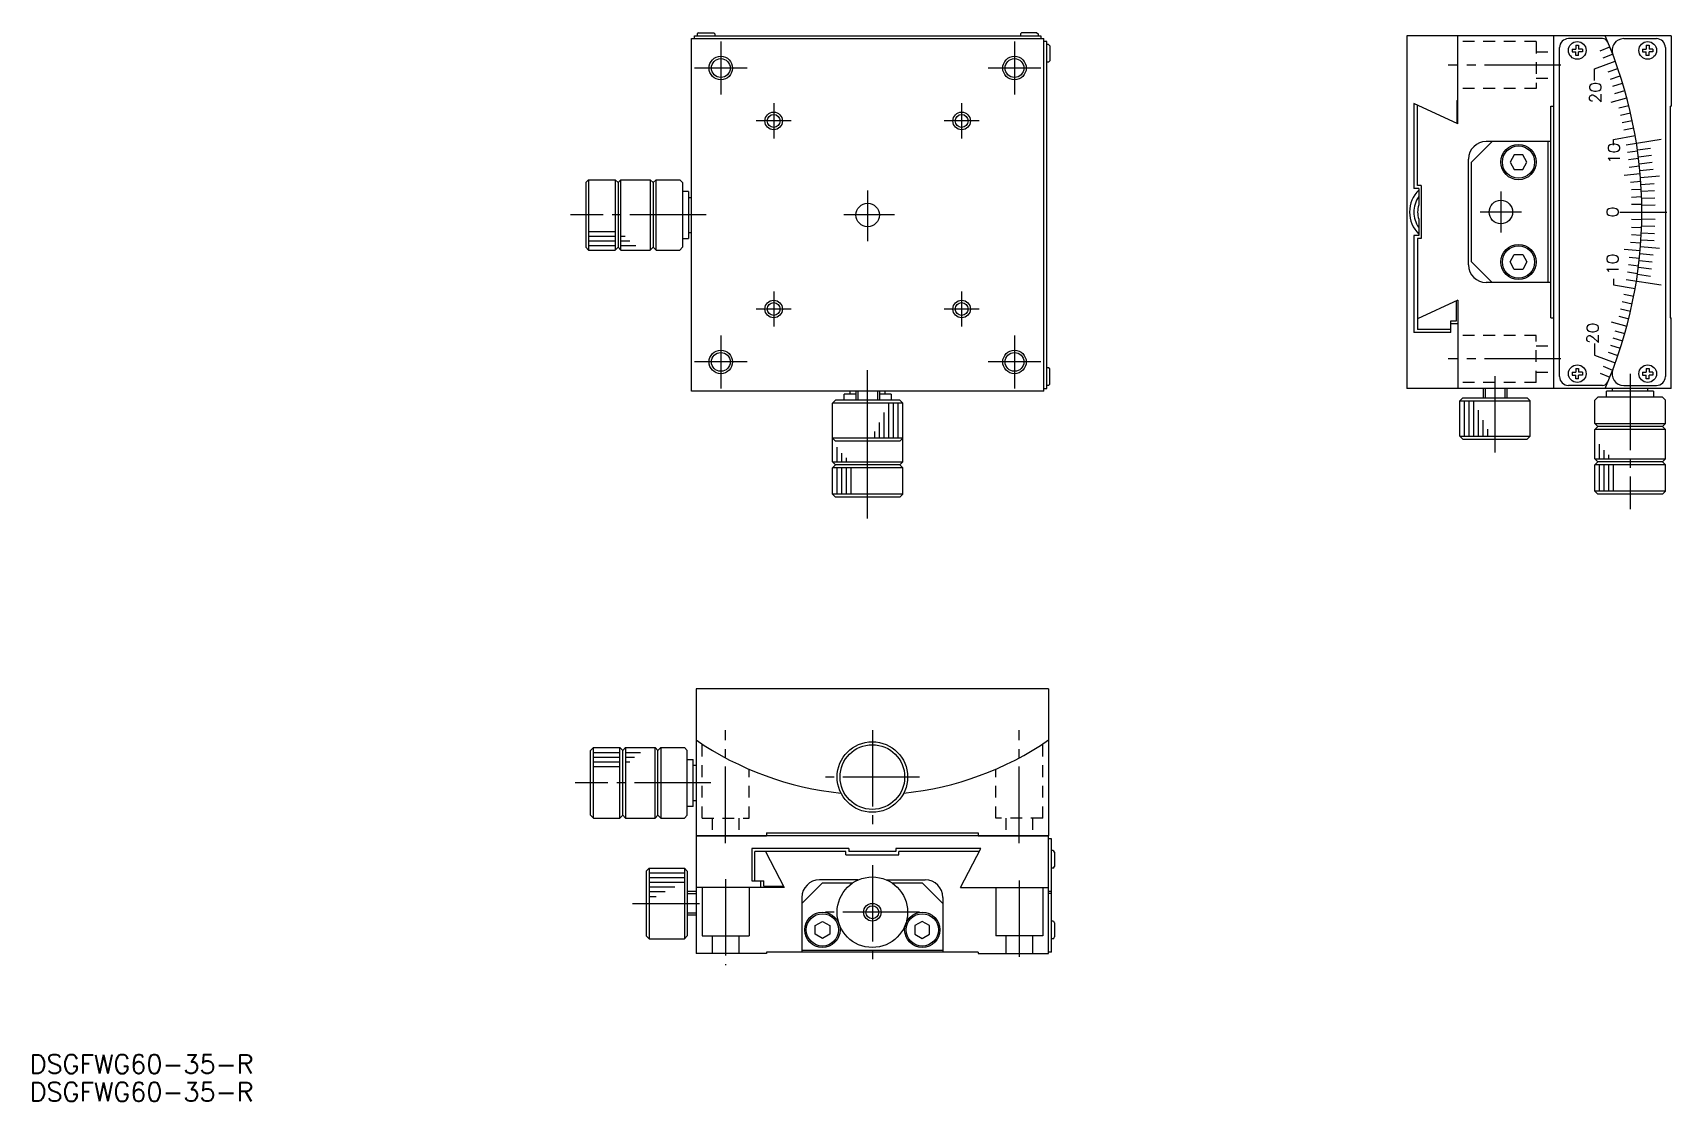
# Model space of a CAD drawing. Extents: x 324 to 603, y 315 to 497.
import ezdxf

# ---------------------------------------------------------------- set-up
doc = ezdxf.new("R2010")
doc.units = 0
doc.linetypes.add('CENTER', pattern=[17.5, 13, -1.5, 1.5, -1.5])
doc.linetypes.add('DASHED', pattern=[3.5, 2, -1.5])
doc.layers.get('0').update_dxf_attribs({"linetype": 'CONTINUOUS'})
doc.layers.add('CENTER', color=1, linetype='CENTER')
doc.styles.get("Standard").update_dxf_attribs({"font": 'txt.shx', "bigfont": '@extfont2.shx'})

msp = doc.modelspace()

# ---------------------------------------------------------------- linework, layer by layer
at = {"color": 7, "linetype": 'CONTINUOUS'}
for p, q in [((436.2, 496.17), (436.2, 496.67)), ((436.2, 496.67), (495.2, 496.67)), ((436.9, 497.17), (436.7, 496.97)), ((436.7, 496.97), (436.7, 496.67)), ((436.9, 497.17), (439.5, 497.17)), ((439.5, 497.17), (439.7, 496.97)), ((439.7, 496.97), (439.7, 496.67)), ((491.9, 497.17), (491.7, 496.97)), ((491.7, 496.97), (491.7, 496.67)), ((494.5, 497.17), (491.9, 497.17)), ((494.5, 497.17), (494.7, 496.97)), ((494.7, 496.97), (494.7, 496.67)), ((495.2, 496.67), (495.2, 496.17)), ((582.5, 496.67), (557.5, 496.67)), ((557.5, 496.67), (557.5, 436.67)), ((566.19, 481.67), (566.19, 496.67)), ((582.5, 436.67), (582.5, 496.67)), ((602.5, 496.67), (582.5, 496.67)), ((582.5, 484.67), (582.5, 496.67)), ((602.5, 496.67), (602.5, 484.67)), ((435.7, 436.17), (435.7, 496.17)), ((435.7, 496.17), (495.7, 496.17)), ((495.7, 436.17), (495.7, 496.17)), ((496.2, 495.67), (495.7, 495.67)), ((496.2, 436.67), (496.2, 495.67)), ((496.5, 495.17), (496.2, 495.17)), ((496.7, 494.97), (496.5, 495.17)), ((496.7, 494.97), (496.7, 492.37)), ((496.5, 492.17), (496.2, 492.17)), ((496.7, 492.37), (496.5, 492.17)), ((565.99, 485.67), (565.99, 481.76)), ((565.99, 485.67), (566.19, 485.67)), ((558.68, 485.13), (558.68, 470.67)), ((566.19, 481.67), (558.68, 485.13)), ((559.33, 471.17), (559.33, 484.83)), ((582, 448.67), (582, 484.67)), ((582, 484.67), (582.5, 484.67)), ((602.3, 484.67), (602.3, 448.67)), ((602.3, 484.67), (602.5, 484.67)), ((572, 478.67), (568.5, 475.17)), ((582, 478.67), (571, 478.67)), ((581.5, 478.67), (581.5, 454.67)), ((568, 457.67), (568, 475.67)), ((568.5, 458.17), (568.5, 475.17)), ((575.78, 476.42), (575.06, 475.17)), ((575.06, 475.17), (575.78, 473.92)), ((577.22, 476.42), (575.78, 476.42)), ((577.94, 475.17), (577.22, 476.42)), ((577.22, 473.92), (577.94, 475.17)), ((417.7, 471.67), (418.2, 472.17)), ((417.7, 471.67), (417.7, 460.67)), ((418.2, 472.17), (422.7, 472.17)), ((423.2, 471.67), (422.7, 472.17)), ((423.2, 471.67), (423.7, 472.17)), ((423.2, 471.67), (423.2, 460.67)), ((423.7, 472.17), (428.7, 472.17)), ((428.7, 472.17), (429.2, 471.67)), ((429.2, 471.67), (429.7, 472.17)), ((429.2, 471.67), (429.2, 460.67)), ((429.7, 472.17), (433.7, 472.17)), ((434.2, 471.67), (433.7, 472.17)), ((434.2, 471.67), (434.2, 460.67)), ((575.78, 473.92), (577.22, 473.92)), ((435.2, 470.17), (434.2, 470.17)), ((435.2, 470.17), (435.2, 462.17)), ((435.2, 469.17), (435.7, 469.17)), ((559.52, 470.67), (558.68, 470.67)), ((559.95, 471.17), (559.33, 471.17)), ((559.52, 470.67), (559.52, 467.87)), ((559.95, 471.17), (559.95, 462.17)), ((435.2, 463.17), (435.7, 463.17)), ((559.52, 465.46), (559.52, 462.67)), ((417.7, 460.67), (418.2, 460.17)), ((423.2, 460.67), (422.7, 460.17)), ((423.2, 460.67), (423.7, 460.17)), ((428.7, 460.17), (429.2, 460.67)), ((429.2, 460.67), (429.7, 460.17)), ((434.2, 460.67), (433.7, 460.17)), ((434.2, 462.17), (435.2, 462.17)), ((559.52, 462.67), (558.68, 462.67)), ((558.68, 462.67), (558.68, 446.17)), ((559.95, 462.17), (559.33, 462.17)), ((559.33, 462.17), (559.33, 446.67)), ((418.2, 460.17), (422.7, 460.17)), ((423.7, 460.17), (428.7, 460.17)), ((429.7, 460.17), (433.7, 460.17)), ((568.5, 458.17), (572, 454.67)), ((575.06, 458.17), (575.78, 459.42)), ((575.78, 456.92), (575.06, 458.17)), ((575.78, 459.42), (577.22, 459.42)), ((577.22, 459.42), (577.94, 458.17)), ((577.94, 458.17), (577.22, 456.92)), ((582, 454.67), (571, 454.67)), ((577.22, 456.92), (575.78, 456.92)), ((566.19, 451.67), (559.33, 448.49)), ((565.94, 448.17), (565.94, 451.55)), ((566.19, 451.67), (566.19, 436.67)), ((564.97, 446.67), (559.33, 446.67)), ((564.97, 446.17), (564.97, 448.17)), ((564.97, 448.17), (565.94, 448.17)), ((566.19, 447.67), (564.97, 447.67)), ((582, 448.67), (582.5, 448.67)), ((582.5, 436.67), (582.5, 448.67)), ((602.3, 448.67), (602.5, 448.67)), ((602.5, 436.67), (602.5, 448.67)), ((564.97, 446.17), (558.68, 446.17)), ((496.5, 440.17), (496.2, 440.17)), ((496.7, 439.97), (496.5, 440.17)), ((496.7, 437.37), (496.7, 439.97)), ((495.7, 436.17), (435.7, 436.17)), ((461.7, 434.67), (461.7, 435.67)), ((463.7, 435.67), (461.7, 435.67)), ((462.7, 435.67), (462.7, 436.17)), ((463.7, 436.17), (463.7, 434.67)), ((467.7, 436.17), (467.7, 434.67)), ((469.7, 435.67), (467.7, 435.67)), ((468.7, 435.67), (468.7, 436.17)), ((469.7, 435.67), (469.7, 434.67)), ((495.7, 436.67), (496.2, 436.67)), ((496.5, 437.17), (496.2, 437.17)), ((496.7, 437.37), (496.5, 437.17)), ((582.5, 436.67), (557.5, 436.67)), ((570.5, 436.67), (570.5, 435.05)), ((574.5, 436.67), (574.5, 435.05)), ((602.5, 436.67), (582.5, 436.67)), ((590, 435.17), (589.5, 434.67)), ((601, 435.17), (590, 435.17)), ((599.5, 436.17), (591.5, 436.17)), ((591.5, 435.17), (591.5, 436.17)), ((592.5, 436.17), (592.5, 436.67)), ((598.5, 436.17), (598.5, 436.67)), ((599.5, 436.17), (599.5, 435.17)), ((601, 435.17), (601.5, 434.67)), ((459.7, 434.17), (460.2, 434.67)), ((460.2, 434.67), (459.7, 434.17)), ((459.7, 428.17), (459.7, 434.17)), ((459.7, 430.17), (459.7, 434.17)), ((471.2, 434.67), (460.2, 434.67)), ((471.2, 434.67), (460.2, 434.67)), ((471.7, 434.17), (471.2, 434.67)), ((471.2, 434.67), (471.7, 434.17)), ((471.7, 428.17), (471.7, 434.17)), ((471.7, 430.17), (471.7, 434.17)), ((566.5, 434.55), (567, 435.05)), ((566.5, 428.55), (566.5, 434.55)), ((567, 435.05), (578, 435.05)), ((578.5, 434.55), (578, 435.05)), ((578.5, 428.55), (578.5, 434.55)), ((589.5, 430.67), (589.5, 434.67)), ((601.5, 430.67), (601.5, 434.67)), ((590, 430.17), (589.5, 430.67)), ((589.5, 429.67), (590, 430.17)), ((589.5, 424.67), (589.5, 429.67)), ((601, 430.17), (590, 430.17)), ((601, 430.17), (601.5, 430.67)), ((601.5, 429.67), (601, 430.17)), ((601.5, 424.67), (601.5, 429.67)), ((459.7, 424.17), (459.7, 429.17)), ((460.2, 427.67), (459.7, 428.17)), ((471.2, 427.67), (460.2, 427.67)), ((471.2, 427.67), (471.7, 428.17)), ((471.7, 424.17), (471.7, 429.17)), ((567, 428.05), (566.5, 428.55)), ((567, 428.05), (578, 428.05)), ((578, 428.05), (578.5, 428.55)), ((460.2, 423.67), (459.7, 424.17)), ((471.2, 423.67), (471.7, 424.17)), ((590, 424.17), (589.5, 424.67)), ((590, 424.17), (589.5, 423.67)), ((601, 424.17), (590, 424.17)), ((601, 424.17), (601.5, 424.67)), ((601, 424.17), (601.5, 423.67)), ((460.2, 423.67), (459.7, 423.17)), ((459.7, 418.67), (459.7, 423.17)), ((471.2, 423.67), (460.2, 423.67)), ((471.2, 423.67), (471.7, 423.17)), ((471.7, 418.67), (471.7, 423.17)), ((589.5, 419.17), (589.5, 423.67)), ((601.5, 419.17), (601.5, 423.67)), ((460.2, 418.17), (459.7, 418.67)), ((471.2, 418.17), (471.7, 418.67)), ((590, 418.67), (589.5, 419.17)), ((601, 418.67), (590, 418.67)), ((601, 418.67), (601.5, 419.17)), ((471.2, 418.17), (460.2, 418.17)), ((496.5, 385.54), (436.5, 385.54)), ((436.5, 385.54), (436.5, 360.54)), ((496.5, 385.54), (496.5, 360.54)), ((418.5, 375.04), (419, 375.54)), ((418.5, 364.04), (418.5, 375.04)), ((419, 375.54), (423.5, 375.54)), ((424, 375.04), (423.5, 375.54)), ((424, 375.04), (424.5, 375.54)), ((424, 364.04), (424, 375.04)), ((424.5, 375.54), (429.5, 375.54)), ((429.5, 375.54), (430, 375.04)), ((430, 375.04), (430.5, 375.54)), ((430, 364.04), (430, 375.04)), ((430.5, 375.54), (434.5, 375.54)), ((435, 375.04), (434.5, 375.54)), ((435, 364.04), (435, 375.04)), ((435, 373.54), (436, 373.54)), ((436, 365.54), (436, 373.54)), ((436, 372.54), (436.5, 372.54)), ((436, 365.54), (435, 365.54)), ((436, 366.54), (436.5, 366.54)), ((418.5, 364.04), (419, 363.54)), ((419, 363.54), (423.5, 363.54)), ((424, 364.04), (423.5, 363.54)), ((424, 364.04), (424.5, 363.54)), ((424.5, 363.54), (429.5, 363.54)), ((429.5, 363.54), (430, 364.04)), ((430, 364.04), (430.5, 363.54)), ((430.5, 363.54), (434.5, 363.54)), ((435, 364.04), (434.5, 363.54)), ((496.5, 360.54), (436.5, 360.54)), ((436.5, 360.54), (436.5, 340.54)), ((436.5, 360.54), (448.5, 360.54)), ((448.5, 361.04), (484.5, 361.04)), ((448.5, 361.04), (448.5, 360.54)), ((484.5, 361.04), (484.5, 360.54)), ((484.5, 360.54), (496.5, 360.54)), ((496.5, 340.54), (496.5, 360.54)), ((497, 360.04), (496.5, 360.04)), ((497, 340.74), (497, 360.04)), ((462.5, 358.4), (446, 358.4)), ((446, 358.4), (446, 352.87)), ((462, 357.86), (446.5, 357.86)), ((446.5, 352.87), (446.5, 357.86)), ((448.31, 357.86), (451.5, 351.77)), ((462, 357.29), (462, 357.86)), ((462, 357.29), (471, 357.29)), ((462.5, 358.4), (462.5, 357.86)), ((470.5, 357.86), (462.5, 357.86)), ((484.98, 358.4), (470.5, 358.4)), ((470.5, 358.4), (470.5, 357.86)), ((484.7, 357.86), (471, 357.86)), ((471, 357.29), (471, 357.86)), ((481.5, 351.77), (484.98, 358.4)), ((497.2, 358.04), (497, 358.04)), ((497.5, 357.74), (497.5, 355.34)), ((428, 354.54), (428.5, 355.04)), ((428, 354.54), (428, 343.54)), ((428.5, 355.04), (434.5, 355.04)), ((434.5, 355.04), (435, 354.54)), ((435, 354.54), (435, 343.54)), ((497.2, 355.04), (497, 355.04)), ((451.5, 351.77), (436.5, 351.77)), ((446, 352.87), (448, 352.87)), ((447.5, 351.77), (447.5, 352.87)), ((448, 351.99), (448, 352.87)), ((448, 351.99), (451.39, 351.99)), ((458, 352.54), (454.5, 349.04)), ((464.11, 353.04), (457.5, 353.04)), ((458, 352.54), (463.19, 352.54)), ((468.9, 353.04), (475.5, 353.04)), ((469.82, 352.54), (475, 352.54)), ((478.5, 349.04), (475, 352.54)), ((481.5, 351.77), (496.5, 351.77)), ((436.5, 351.04), (435, 351.04)), ((454.5, 350.04), (454.5, 340.74)), ((478.5, 350.04), (478.5, 340.74)), ((497, 351.04), (496.5, 351.04)), ((497, 350.75), (496.5, 350.75)), ((436.5, 347.04), (435, 347.04)), ((456.75, 345.26), (458, 345.98)), ((458, 345.98), (459.25, 345.26)), ((475, 345.98), (473.75, 345.26)), ((476.25, 345.26), (475, 345.98)), ((497.2, 346.04), (497, 346.04)), ((428, 343.54), (428.5, 343.04)), ((434.5, 343.04), (435, 343.54)), ((456.75, 343.81), (456.75, 345.26)), ((458, 343.09), (456.75, 343.81)), ((459.25, 343.81), (458, 343.09)), ((459.25, 345.26), (459.25, 343.81)), ((473.75, 345.26), (473.75, 343.81)), ((473.75, 343.81), (475, 343.09)), ((475, 343.09), (476.25, 343.81)), ((476.25, 343.81), (476.25, 345.26)), ((497.5, 345.74), (497.5, 343.34)), ((428.5, 343.04), (434.5, 343.04)), ((448.5, 340.54), (436.5, 340.54)), ((484.5, 340.74), (448.5, 340.74)), ((448.5, 340.74), (448.5, 340.54)), ((478.5, 341.04), (454.5, 341.04)), ((484.5, 340.74), (484.5, 340.54)), ((484.5, 340.54), (496.5, 340.54)), ((497, 340.74), (496.5, 340.74)), ((497.2, 343.04), (497, 343.04))]:
    msp.add_line(p, q, dxfattribs=at)
at = {"color": 3, "linetype": 'DASHED'}
for p, q in [((579.5, 495.67), (566.19, 495.67)), ((579.5, 495.67), (579.5, 487.67)), ((579.5, 493.92), (582.5, 493.92)), ((579.5, 489.42), (582.5, 489.42)), ((579.5, 487.67), (566.19, 487.67)), ((579.5, 445.67), (566.19, 445.67)), ((579.5, 437.67), (579.5, 445.67)), ((579.5, 443.92), (582.5, 443.92)), ((579.5, 439.42), (582.5, 439.42)), ((579.5, 437.67), (566.19, 437.67)), ((437.5, 363.54), (437.5, 376.17)), ((495.5, 363.54), (495.5, 376.17)), ((445.5, 363.54), (445.5, 371.87)), ((487.5, 363.54), (487.5, 371.87)), ((437.5, 363.54), (445.5, 363.54)), ((439.25, 363.54), (439.25, 360.54)), ((443.75, 363.54), (443.75, 360.54)), ((495.5, 363.54), (487.5, 363.54)), ((489.25, 363.54), (489.25, 360.54)), ((493.75, 363.54), (493.75, 360.54))]:
    msp.add_line(p, q, dxfattribs=at)
at = {"color": 3, "linetype": 'CONTINUOUS'}
for p, q in [((583.5, 438.67), (583.5, 494.67)), ((590.79, 496.17), (585, 496.17)), ((585.62, 494.41), (586.26, 494.41)), ((585.62, 494.41), (585.62, 493.93)), ((585.62, 493.93), (586.26, 493.93)), ((586.26, 495.05), (586.26, 494.41)), ((586.26, 495.05), (586.74, 495.05)), ((586.26, 493.29), (586.26, 493.93)), ((586.74, 495.05), (586.74, 494.41)), ((587.38, 494.41), (586.74, 494.41)), ((587.38, 493.93), (586.74, 493.93)), ((586.74, 493.29), (586.74, 493.93)), ((587.38, 494.41), (587.38, 493.93)), ((590.42, 494.11), (592.04, 494.76)), ((594.42, 496.17), (600, 496.17)), ((597.62, 494.41), (598.26, 494.41)), ((597.62, 494.41), (597.62, 493.93)), ((597.62, 493.93), (598.26, 493.93)), ((598.26, 495.05), (598.26, 494.41)), ((598.26, 495.05), (598.74, 495.05)), ((598.26, 493.29), (598.26, 493.93)), ((598.74, 495.05), (598.74, 494.41)), ((599.38, 494.41), (598.74, 494.41)), ((599.38, 493.93), (598.74, 493.93)), ((598.74, 493.29), (598.74, 493.93)), ((599.38, 494.41), (599.38, 493.93)), ((601.5, 494.67), (601.5, 438.67)), ((586.74, 493.29), (586.26, 493.29)), ((589.45, 491.04), (592.98, 492.32)), ((589.45, 489.04), (589.45, 491.04)), ((590.89, 492.92), (592.52, 493.55)), ((591.76, 490.52), (593.42, 491.09)), ((598.74, 493.29), (598.26, 493.29)), ((592.17, 489.3), (593.83, 489.84)), ((592.55, 488.08), (594.22, 488.6)), ((592.29, 485.37), (594.95, 486.08)), ((592.91, 486.86), (594.6, 487.34)), ((593.58, 484.39), (595.27, 484.81)), ((593.87, 483.15), (595.58, 483.54)), ((594.15, 481.9), (595.86, 482.26)), ((594.41, 480.65), (596.12, 480.98)), ((592.67, 479.04), (596.36, 479.69)), ((592.67, 478.04), (592.67, 479.04)), ((594.85, 478.13), (600.78, 479.07)), ((595.04, 476.86), (596.77, 477.11)), ((596.75, 477.24), (598.98, 477.55)), ((595.21, 475.6), (596.94, 475.81)), ((595.35, 474.33), (597.09, 474.51)), ((596.91, 476.07), (599.14, 476.35)), ((597.05, 474.9), (599.28, 475.15)), ((594.48, 472.97), (597.22, 473.21)), ((595.57, 471.78), (597.32, 471.9)), ((597.17, 473.73), (599.41, 473.94)), ((597.27, 472.55), (600.5, 472.81)), ((597.35, 471.38), (599.6, 471.52)), ((595.71, 469.22), (597.46, 469.29)), ((595.72, 470.51), (597.4, 470.59)), ((597.42, 470.2), (599.66, 470.31)), ((597.46, 469.02), (599.71, 469.09)), ((593.75, 466.67), (601.75, 466.67)), ((597.49, 467.98), (595.74, 467.95)), ((597.49, 467.85), (599.74, 467.88)), ((595.71, 464.11), (597.46, 464.05)), ((597.49, 465.36), (595.74, 465.39)), ((597.42, 463.14), (599.66, 463.03)), ((597.46, 464.31), (599.71, 464.24)), ((597.49, 465.49), (599.74, 465.45)), ((594.48, 460.37), (597.22, 460.13)), ((595.57, 461.56), (597.32, 461.44)), ((595.72, 462.83), (597.4, 462.74)), ((597.27, 460.78), (600.5, 460.53)), ((597.35, 461.96), (599.6, 461.82)), ((595.21, 457.74), (596.94, 457.53)), ((595.35, 459.01), (597.09, 458.83)), ((597.05, 458.44), (599.28, 458.19)), ((597.17, 459.61), (599.41, 459.4)), ((592.67, 455.3), (592.67, 454.3)), ((594.85, 455.21), (600.78, 454.27)), ((595.04, 456.47), (596.77, 456.23)), ((596.75, 456.1), (598.98, 455.78)), ((596.91, 457.27), (599.14, 456.99)), ((592.67, 454.3), (596.36, 453.64)), ((594.41, 452.69), (596.12, 452.36)), ((593.87, 450.19), (595.58, 449.8)), ((594.15, 451.44), (595.86, 451.07)), ((592.29, 447.97), (594.95, 447.26)), ((592.91, 446.48), (594.6, 446)), ((593.58, 448.95), (595.27, 448.52)), ((589.45, 444.3), (589.45, 442.3)), ((592.17, 444.03), (593.83, 443.49)), ((592.55, 445.25), (594.22, 444.74)), ((589.45, 442.3), (592.98, 441.02)), ((591.76, 442.82), (593.42, 442.25)), ((585.62, 439.41), (586.26, 439.41)), ((585.62, 439.41), (585.62, 438.93)), ((585.62, 438.93), (586.26, 438.93)), ((586.26, 440.05), (586.26, 439.41)), ((586.26, 440.05), (586.74, 440.05)), ((586.26, 438.29), (586.26, 438.93)), ((586.74, 438.29), (586.26, 438.29)), ((586.74, 440.05), (586.74, 439.41)), ((587.38, 439.41), (586.74, 439.41)), ((587.38, 438.93), (586.74, 438.93)), ((586.74, 438.29), (586.74, 438.93)), ((587.38, 439.41), (587.38, 438.93)), ((590.42, 439.23), (592.04, 438.57)), ((590.89, 440.42), (592.52, 439.79)), ((597.62, 439.41), (598.26, 439.41)), ((597.62, 439.41), (597.62, 438.93)), ((597.62, 438.93), (598.26, 438.93)), ((598.26, 440.05), (598.26, 439.41)), ((598.26, 440.05), (598.74, 440.05)), ((598.26, 438.29), (598.26, 438.93)), ((598.74, 438.29), (598.26, 438.29)), ((598.74, 440.05), (598.74, 439.41)), ((599.38, 439.41), (598.74, 439.41)), ((599.38, 438.93), (598.74, 438.93)), ((598.74, 438.29), (598.74, 438.93)), ((599.38, 439.41), (599.38, 438.93)), ((464.05, 436.17), (464.05, 434.67)), ((467.35, 436.17), (467.35, 434.67)), ((570.85, 436.67), (570.85, 435.05)), ((574.15, 436.67), (574.15, 435.05)), ((590.79, 437.17), (585, 437.17)), ((594.42, 437.17), (600, 437.17)), ((471.7, 434.17), (459.7, 434.17)), ((468.5, 428.17), (468.5, 432.55)), ((469.3, 428.17), (469.3, 434.17)), ((470.1, 428.17), (470.1, 434.17)), ((470.9, 428.17), (470.9, 434.17)), ((566.5, 434.55), (578.5, 434.55)), ((567.3, 428.55), (567.3, 434.55)), ((568.1, 428.55), (568.1, 434.55)), ((568.9, 428.55), (568.9, 434.55)), ((569.7, 428.55), (569.7, 432.94)), ((467.7, 428.17), (467.7, 430.88)), ((570.5, 428.55), (570.5, 431.27)), ((571.3, 428.55), (571.3, 429.73)), ((589.5, 430.67), (601.5, 430.67)), ((601.5, 429.67), (589.5, 429.67)), ((471.7, 428.17), (459.7, 428.17)), ((466.9, 428.17), (466.9, 429.35)), ((566.5, 428.55), (578.5, 428.55)), ((590.3, 424.67), (590.3, 427.19)), ((459.7, 424.17), (471.7, 424.17)), ((460.5, 424.17), (460.5, 426.69)), ((461.3, 424.17), (461.3, 425.65)), ((462.1, 424.17), (462.1, 424.87)), ((589.5, 424.67), (601.5, 424.67)), ((591.1, 424.67), (591.1, 426.15)), ((591.9, 424.67), (591.9, 425.37)), ((471.7, 423.17), (459.7, 423.17)), ((460.5, 418.67), (460.5, 423.17)), ((461.3, 418.67), (461.3, 423.17)), ((462.1, 418.67), (462.1, 423.17)), ((462.9, 418.67), (462.9, 423.17)), ((601.5, 423.67), (589.5, 423.67)), ((590.3, 419.17), (590.3, 423.67)), ((591.1, 419.17), (591.1, 423.67)), ((591.9, 419.17), (591.9, 423.67)), ((592.7, 419.17), (592.7, 423.67)), ((471.7, 418.67), (459.7, 418.67)), ((601.5, 419.17), (589.5, 419.17)), ((428.5, 355.04), (428.5, 343.04)), ((434.5, 355.04), (434.5, 343.04)), ((428.5, 354.24), (434.5, 354.24)), ((428.5, 353.44), (434.5, 353.44)), ((428.5, 352.64), (434.5, 352.64)), ((428.5, 351.84), (432.89, 351.84)), ((437.5, 351.77), (437.5, 343.54)), ((445.5, 351.77), (445.5, 343.54)), ((487.5, 351.77), (487.5, 343.54)), ((495.5, 351.77), (495.5, 343.54)), ((428.5, 351.04), (431.22, 351.04)), ((428.5, 350.24), (429.68, 350.24)), ((436.5, 350.69), (435, 350.69)), ((436.5, 347.39), (435, 347.39)), ((437.5, 343.54), (445.5, 343.54)), ((439.25, 343.54), (439.25, 340.54)), ((443.75, 343.54), (443.75, 340.54)), ((495.5, 343.54), (487.5, 343.54)), ((489.25, 343.54), (489.25, 340.54)), ((493.75, 343.54), (493.75, 340.54))]:
    msp.add_line(p, q, dxfattribs=at)
at = {"color": 3}
for p, q in [((418.2, 472.17), (418.2, 460.17)), ((422.7, 472.17), (422.7, 460.17)), ((423.7, 460.17), (423.7, 472.17)), ((428.7, 472.17), (428.7, 460.17)), ((429.7, 460.17), (429.7, 472.17)), ((418.2, 463.37), (422.7, 463.37)), ((418.2, 462.57), (422.7, 462.57)), ((418.2, 461.77), (422.7, 461.77)), ((418.2, 460.97), (422.7, 460.97)), ((423.7, 462.57), (424.41, 462.57)), ((423.7, 461.77), (425.19, 461.77)), ((423.7, 460.97), (426.22, 460.97)), ((419, 363.54), (419, 375.54)), ((419, 374.74), (423.5, 374.74)), ((419, 373.94), (423.5, 373.94)), ((423.5, 363.54), (423.5, 375.54)), ((424.5, 375.54), (424.5, 363.54)), ((424.5, 374.74), (427.02, 374.74)), ((424.5, 373.94), (425.99, 373.94)), ((429.5, 363.54), (429.5, 375.54)), ((430.5, 375.54), (430.5, 363.54)), ((419, 373.14), (423.5, 373.14)), ((419, 372.34), (423.5, 372.34)), ((424.5, 373.14), (425.21, 373.14))]:
    msp.add_line(p, q, dxfattribs=at)
at = {"color": 3, "linetype": 'CONTINUOUS'}
for centre in [(586.5, 494.17), (598.5, 494.17), (586.5, 439.17), (598.5, 439.17), (466.5, 347.54)]:
    msp.add_circle(centre, 1.5, dxfattribs=at)
at = {"color": 3}
for centre, radius in [((440.7, 491.17), 2), ((490.7, 491.17), 2), ((449.7, 482.17), 1.5), ((481.7, 482.17), 1.5), ((449.7, 450.17), 1.5), ((481.7, 450.17), 1.5), ((440.7, 441.17), 2), ((490.7, 441.17), 2), ((466.5, 370.54), 5.5)]:
    msp.add_circle(centre, radius, dxfattribs=at)
at = {"color": 7, "linetype": 'CONTINUOUS'}
for centre, radius in [((440.7, 491.17), 1.6), ((490.7, 491.17), 1.6), ((449.7, 482.17), 1.1), ((481.7, 482.17), 1.1), ((576.5, 475.17), 3), ((576.5, 475.17), 2.75), ((573.5, 466.67), 2), ((465.7, 466.17), 2), ((576.5, 458.17), 3), ((576.5, 458.17), 2.75), ((449.7, 450.17), 1.1), ((481.7, 450.17), 1.1), ((440.7, 441.17), 1.6), ((490.7, 441.17), 1.6), ((466.5, 370.54), 6), ((466.5, 347.54), 6), ((458, 344.54), 3), ((458, 344.54), 2.75), ((466.5, 347.54), 1.1), ((475, 344.54), 3), ((475, 344.54), 2.75)]:
    msp.add_circle(centre, radius, dxfattribs=at)
at = {"color": 3, "linetype": 'CONTINUOUS'}
for centre, radius, start, end in [((522.5, 466.67), 75, 336.4218, 23.5782), ((585, 494.67), 1.5, 90, 180), ((590.79, 495.17), 1, 22.6521, 90), ((594.42, 494.17), 2, 90, 200.9248), ((600, 494.67), 1.5, 0, 90), ((585, 438.67), 1.5, 180, 270), ((594.42, 439.17), 2, 159.0752, 270), ((600, 438.67), 1.5, 270, 0), ((590.79, 438.17), 1, 270, 337.3479)]:
    msp.add_arc(centre, radius, start, end, dxfattribs=at)
at = {"color": 7, "linetype": 'CONTINUOUS'}
for centre, radius, start, end in [((571, 475.67), 3, 90, 180), ((563.18, 466.67), 5.23, 134.362, 225.638), ((563.18, 466.67), 3.85, 161.7742, 198.2258), ((571, 457.67), 3, 180, 270), ((466.5, 420.54), 53, 235.5254, 264.2141), ((466.5, 420.54), 53, 275.7859, 304.4746), ((497.2, 357.74), 0.3, 0, 90), ((497.2, 355.34), 0.3, 270, 0), ((457.5, 350.04), 3, 90, 180), ((475.5, 350.04), 3, 0, 90), ((497.2, 345.74), 0.3, 0, 90), ((497.2, 343.34), 0.3, 270, 0)]:
    msp.add_arc(centre, radius, start, end, dxfattribs=at)
at = {"layer": 'CENTER', "color": 1, "linetype": 'CENTER'}
for p, q in [((440.7, 495.67), (440.7, 486.67)), ((490.7, 495.67), (490.7, 486.67)), ((445.2, 491.17), (436.2, 491.17)), ((495.2, 491.17), (486.2, 491.17)), ((583.73, 491.67), (564.5, 491.67)), ((449.7, 485.17), (449.7, 479.17)), ((481.7, 485.17), (481.7, 479.17)), ((452.7, 482.17), (446.7, 482.17)), ((484.7, 482.17), (478.7, 482.17)), ((465.7, 470.36), (465.7, 461.74)), ((573.5, 470.17), (573.5, 463.17)), ((438.19, 466.17), (415.13, 466.17)), ((470.29, 466.17), (461.63, 466.17)), ((577, 466.67), (570, 466.67)), ((449.7, 453.17), (449.7, 447.17)), ((481.7, 453.17), (481.7, 447.17)), ((452.7, 450.17), (446.7, 450.17)), ((484.7, 450.17), (478.7, 450.17)), ((440.7, 445.67), (440.7, 436.67)), ((490.7, 445.67), (490.7, 436.67)), ((445.2, 441.17), (436.2, 441.17)), ((495.2, 441.17), (486.2, 441.17)), ((583.73, 441.67), (564.5, 441.67)), ((465.7, 414.5), (465.7, 439.76)), ((465.7, 425.35), (465.7, 438.81)), ((572.5, 425.74), (572.5, 439.31)), ((595.5, 439.15), (595.5, 416.09)), ((441.5, 359.31), (441.5, 378.54)), ((466.5, 378.54), (466.5, 362.54)), ((491.5, 359.31), (491.5, 378.54)), ((438.99, 369.54), (415.93, 369.54)), ((474.5, 370.54), (458.5, 370.54)), ((466.5, 355.54), (466.5, 339.54)), ((441.5, 353.19), (441.5, 338.52)), ((491.5, 352.95), (491.5, 338.52)), ((425.69, 349.04), (437.06, 349.04)), ((474.5, 347.54), (458.5, 347.54))]:
    msp.add_line(p, q, dxfattribs=at)
msp.add_arc((563.18, 466.67), 4.5, 144.4037, 215.5963, dxfattribs=at)

# ---------------------------------------------------------------- texts
at = {"color": 7, "linetype": 'CONTINUOUS', "width": 1.0625}
for s, p in [('20', (590.6, 485.15)), ('10', (593.74, 474.84)), ('0', (593.51, 465.77)), ('10', (593.52, 455.95)), ('20', (590.13, 444.2))]:
    msp.add_text(s, height=2, rotation=90, dxfattribs=at).set_placement(p)
at = {"color": 7, "linetype": 'CONTINUOUS'}
for p in [(323.02, 320.1), (323.02, 315.38)]:
    msp.add_text('DSGFWG60-35-R', height=3.2, dxfattribs=at).set_placement(p)

doc.saveas('drawing.dxf')
